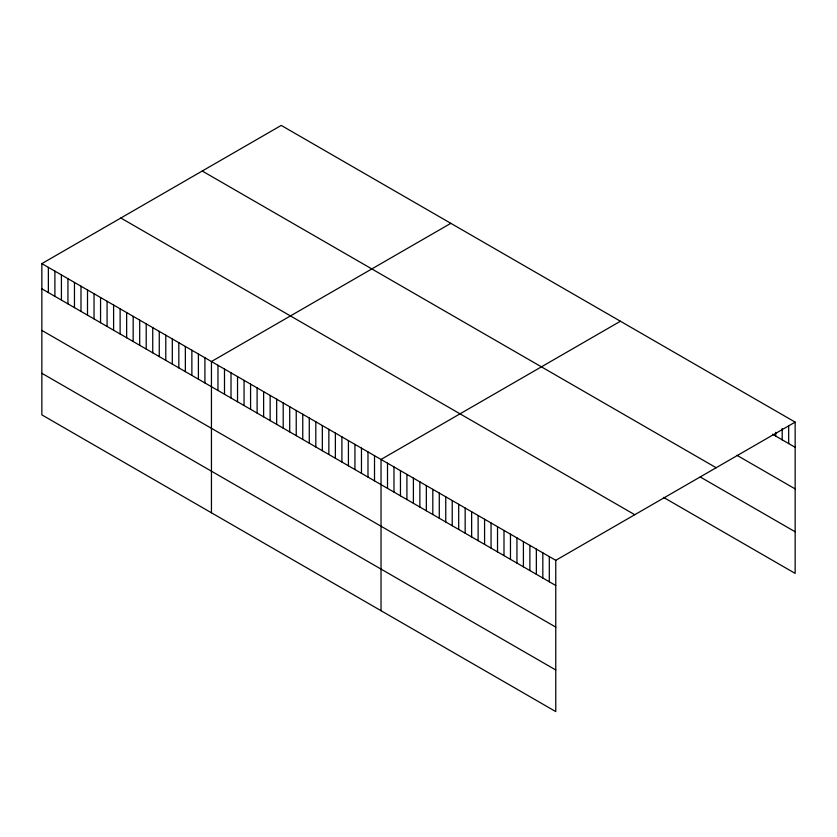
<?xml version="1.0" encoding="UTF-8"?>
<svg xmlns="http://www.w3.org/2000/svg" width="837" height="837" viewBox="0 0 837 837"><rect width="100%" height="100%" fill="white"/><g stroke="black" fill="none" stroke-linecap="round" stroke-linejoin="round"><path stroke-width="1.26" d="M41.85 263.613L555.768 560.33L555.768 711.586L41.85 414.88L41.85 263.613L281.232 125.414L795.15 422.12L795.15 573.387L663.563 497.408M450.829 223.322L211.447 361.532L211.447 512.799M620.416 321.241L381.034 459.44L381.034 610.707M555.768 560.33L795.15 422.12M772.499 434.215L795.15 447.293M736.905 455.276L795.15 488.902M202.24 171.02L716.158 467.726M700.234 476.975L795.15 531.777M120.842 218.007L634.76 514.713M41.85 288.796L555.768 585.502M41.85 330.406L555.768 627.112M41.85 373.271L555.768 669.977M788.674 425.939L788.674 443.558M782.208 428.492L782.208 439.823M775.732 432.31L775.732 436.087M549.302 556.584L549.302 581.767M542.826 552.849L542.826 578.032M536.35 549.114L536.35 574.297M529.884 545.379L529.884 570.552M523.407 541.644L523.407 566.816M516.942 537.909L516.942 563.081M510.465 534.173L510.465 559.346M504 530.438L504 555.611M497.523 526.703L497.523 551.876M491.057 522.958L491.057 548.141M484.581 519.222L484.581 544.406M478.115 515.487L478.115 540.671M471.639 511.752L471.639 536.925M465.163 508.017L465.163 533.19M458.697 504.282L458.697 529.455M452.221 500.547L452.221 525.72M445.755 496.812L445.755 521.985M439.279 493.066L439.279 518.249M432.813 489.331L432.813 514.514M426.336 485.596L426.336 510.779M419.871 481.861L419.871 507.034M413.394 478.126L413.394 503.299M406.918 474.391L406.918 499.563M400.452 470.656L400.452 495.828M393.976 466.92L393.976 492.093M387.51 463.185L387.51 488.358M374.516 455.673L374.516 480.856M367.987 451.917L367.987 477.09M361.469 448.151L361.469 473.323M354.94 444.384L354.94 469.557M348.422 440.618L348.422 465.79M341.904 436.851L341.904 462.024M335.375 433.085L335.375 458.257M328.857 429.318L328.857 454.491M322.329 425.552L322.329 450.724M315.811 421.785L315.811 446.958M309.282 418.019L309.282 443.191M302.764 414.252L302.764 439.425M296.235 410.486L296.235 435.658M289.717 406.719L289.717 431.902M283.199 402.953L283.199 428.136M276.67 399.186L276.67 424.369M270.152 395.42L270.152 420.603M263.624 391.653L263.624 416.836M257.105 387.887L257.105 413.07M250.577 384.131L250.577 409.303M244.059 380.364L244.059 405.537M237.53 376.598L237.53 401.77M231.012 372.831L231.012 398.004M224.494 369.065L224.494 394.237M217.965 365.298L217.965 390.471M204.919 357.765L204.919 382.938M198.4 353.999L198.4 379.171M191.872 350.232L191.872 375.405M185.354 346.466L185.354 371.638M178.825 342.699L178.825 367.872M172.307 338.933L172.307 364.116M165.789 335.166L165.789 360.349M159.26 331.4L159.26 356.583M152.742 327.633L152.742 352.816M146.213 323.867L146.213 349.05M139.695 320.111L139.695 345.283M133.167 316.344L133.167 341.517M126.649 312.578L126.649 337.75M120.12 308.811L120.12 333.984M113.602 305.045L113.602 330.217M107.073 301.278L107.073 326.451M100.555 297.512L100.555 322.684M94.037 293.745L94.037 318.918M87.508 289.979L87.508 315.151M80.99 286.212L80.99 311.385M74.462 282.446L74.462 307.618M67.943 278.679L67.943 303.852M61.415 274.913L61.415 300.085M54.897 271.146L54.897 296.329M48.368 267.38L48.368 292.563"/></g></svg>
